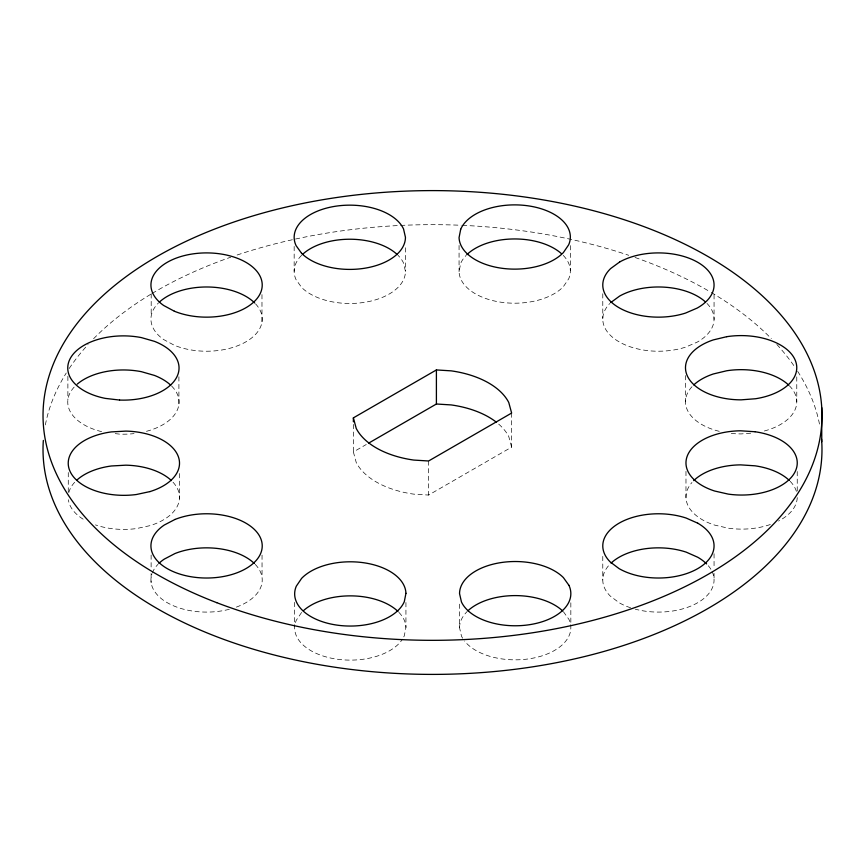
<?xml version="1.0" encoding="UTF-8"?>
<svg xmlns="http://www.w3.org/2000/svg" width="865" height="865" viewBox="0 0 865 865"><rect width="100%" height="100%" fill="white"/><g stroke="black" fill="none" stroke-linecap="round" stroke-linejoin="round"><path stroke-width="0.65" stroke-dasharray="4.33 3.24" d="M563.277 255.413A55.641 32.124 0 0 1 568.694 278.822L563.385 286.629A55.641 32.124 0 0 1 501.278 302.253A55.641 32.124 0 0 1 459.066 271.664L460.699 263.328A55.641 32.124 0 0 1 466.008 255.521M405.934 602.516L405.934 627.406L404.301 635.743A55.641 32.124 0 0 1 403.155 638.046M301.615 612.442L296.306 620.248A55.641 32.124 0 0 0 294.749 626.195M511.626 413.059L511.626 447.129L428.597 495.061L413.784 494.142A79.493 45.899 0 0 1 356.229 462.483L353.374 451.941L366.241 444.524M750.712 433.192L741.132 433.916A55.641 32.124 0 0 1 730.59 433.333M115.229 433.625L119.554 434.122A55.641 32.124 0 0 0 134.053 433.614M563.385 611.663L568.943 619.405A55.641 32.124 0 0 1 533.943 657.962A55.641 32.124 0 0 1 464.516 640.987M511.626 447.129L508.771 436.587A79.493 45.899 0 0 0 497.526 423.136M301.615 255.294A55.641 32.124 0 0 0 296.057 279.665L301.615 287.418A55.641 32.124 0 0 0 364.208 302.382A55.641 32.124 0 0 0 405.447 271.351L403.544 263.036A55.641 32.124 0 0 0 397.986 255.294M459.553 604.138L459.553 627.72L461.456 636.034A55.641 32.124 0 0 0 463.791 640.014M797.238 471.512L797.238 491.169M796.773 376.891L796.773 401.793M714.058 294.673L714.058 319.563M714.058 553.762L714.058 568.175M714.058 573.419L714.058 579.972M685.977 471.371L685.977 497.58M685.491 375.583L685.491 401.793M602.786 293.743L602.786 318.634M602.775 556.379L602.775 579.972M570.835 602.818L570.835 623.795M570.327 245.595L570.327 270.486M459.066 245.455L459.066 271.664M428.597 460.991L428.597 495.061M405.447 247.758L405.447 271.351M353.374 424.423L353.374 451.941M294.673 602.375L294.673 623.341M294.673 624.649L294.673 628.585A55.641 32.124 0 0 0 340.961 659.66A55.641 32.124 0 0 0 402.463 639.181M294.165 246.449L294.165 271.351M261.976 294.608L261.976 322.126M262.041 555.114L262.041 577.388M179.477 473.533L179.477 498.435M178.904 376.772L178.904 404.301M151.191 293.808L151.191 316.082M151.126 555.027L151.126 568.132M151.126 573.376L151.126 582.556M68.27 472.539L68.27 493.515M67.881 376.275L67.881 399.857M45.358 424.91A389.488 224.868 0 0 1 66.259 373.02M69.146 368.555A389.488 224.868 0 0 1 88.057 344.562M93.571 338.745A389.488 224.868 0 0 1 151.007 294.122M152.11 293.462A389.488 224.868 0 0 1 230.804 257.175M237.118 255.013A389.488 224.868 0 0 1 399.284 225.495M400.592 225.43A389.488 224.868 0 0 1 461.175 225.278M462.494 225.343A389.488 224.868 0 0 1 628.725 255.294M635.04 257.467A389.488 224.868 0 0 1 710.122 291.819M711.279 292.511A389.488 224.868 0 0 1 771.331 338.647M776.846 344.454A389.488 224.868 0 0 1 794.827 367.041M797.703 371.388A389.488 224.868 0 0 1 819.642 424.92M706.997 303.442A55.641 32.124 0 0 1 697.19 342.14L685.534 347.157A55.641 32.124 0 0 1 619.145 341.859A55.641 32.124 0 0 1 609.738 303.55M255.553 303.853A55.641 32.124 0 0 1 243.433 343.178A55.641 32.124 0 0 1 174.352 345.286L163.712 339.577A55.641 32.124 0 0 1 158.284 303.15M789.312 385.725A55.641 32.124 0 0 1 763.038 431.321M719.226 431.321A55.641 32.124 0 0 1 692.941 385.725M797.238 497.602A55.641 32.124 0 0 1 778.522 521.033M770.304 524.514A55.641 32.124 0 0 1 728.189 528.169L714.674 525.098A55.641 32.124 0 0 1 691.957 482.497M790.188 481.329A55.641 32.124 0 0 1 796.46 491.623M712.165 571.657A55.641 32.124 0 0 1 694.346 604.494A55.641 32.124 0 0 1 635.299 609.187M630.596 607.792A55.641 32.124 0 0 1 619.07 602.689L610.236 596.028A55.641 32.124 0 0 1 609.349 564.823M708.316 565.753A55.641 32.124 0 0 1 711.116 569.657M459.553 627.72A55.641 32.124 0 0 1 467.014 611.663M398.873 612.334A55.641 32.124 0 0 1 405.934 627.406M255.251 564.402A55.641 32.124 0 0 1 234.501 607.76M229.301 609.295A55.641 32.124 0 0 1 172.211 605.23A55.641 32.124 0 0 1 151.851 574.176M152.262 573.008A55.641 32.124 0 0 1 157.971 564.337M173.022 482.227A55.641 32.124 0 0 1 149.948 525.661L136.335 528.591A55.641 32.124 0 0 1 95.464 524.904M83.148 519.173A55.641 32.124 0 0 1 68.389 499.732M68.832 492.542A55.641 32.124 0 0 1 74.887 482.043M171.692 386.125A55.641 32.124 0 0 1 145.428 431.581M101.627 431.646A55.641 32.124 0 0 1 74.422 386.828"/><path stroke-width="1.3" d="M610.636 302.642L619.654 296.057A55.641 32.124 0 0 1 705.353 301.853M353.374 417.871L436.403 369.939L451.216 370.858A79.493 45.899 0 0 1 508.771 402.517L511.626 413.059L428.597 460.991L413.784 460.072A79.493 45.899 0 0 1 356.229 428.413L353.374 417.871L353.374 421.806M368.577 443.172L436.403 404.009L451.216 404.928A79.493 45.899 0 0 1 496.51 422.315M821.75 407.685L821.75 441.756M436.403 369.939L436.403 404.009M821.566 439.161A389.488 224.868 0 0 1 433.603 674.397A389.488 224.868 0 0 1 43.337 440.436M466.808 254.721A55.641 32.124 0 0 1 561.526 253.726M302.436 254.494A55.641 32.124 0 0 1 397.165 254.494M159.225 302.242A55.641 32.124 0 0 1 254.656 302.934M693.762 384.936A55.641 32.124 0 0 1 713.311 373.972L726.73 370.761A55.641 32.124 0 0 1 788.491 384.936M693.719 480.637A55.641 32.124 0 0 1 740.591 464.873L755.026 465.813A55.641 32.124 0 0 1 789.28 480.421M611.058 563.115A55.641 32.124 0 0 1 686.237 552.151L697.763 557.255A55.641 32.124 0 0 1 706.608 563.904M467.835 610.863A55.641 32.124 0 0 1 562.564 610.863M303.258 610.841A55.641 32.124 0 0 1 397.976 611.425M158.89 563.418A55.641 32.124 0 0 1 164.199 559.158L174.979 553.535A55.641 32.124 0 0 1 254.332 563.483M76.715 480.237A55.641 32.124 0 0 1 111.401 465.976L125.868 465.175A55.641 32.124 0 0 1 171.432 480.605M77.245 384.136A55.641 32.124 0 0 1 141.471 371.701L154.478 375.432A55.641 32.124 0 0 1 170.751 385.217M460.699 229.257L459.066 237.594A55.641 32.124 0 0 0 501.278 268.182A55.641 32.124 0 0 0 563.385 252.558L568.694 244.752A55.641 32.124 0 0 0 528.115 205.827A55.641 32.124 0 0 0 460.699 229.257M405.934 593.336L404.301 601.672A55.641 32.124 0 0 1 336.885 625.103A55.641 32.124 0 0 1 296.306 586.178L301.615 578.371A55.641 32.124 0 0 1 363.722 562.747A55.641 32.124 0 0 1 405.934 593.336M619.654 261.987L610.636 268.572A55.641 32.124 0 0 0 618.507 307.41A55.641 32.124 0 0 0 685.534 313.076L697.19 308.07A55.641 32.124 0 0 0 698.325 262.646A55.641 32.124 0 0 0 619.654 261.987M174.979 519.454L164.199 525.077A55.641 32.124 0 0 0 191.814 576.869A55.641 32.124 0 0 0 261.446 540.538A55.641 32.124 0 0 0 174.979 519.454M726.73 336.69L713.311 339.902A55.641 32.124 0 0 0 687.383 376.037A55.641 32.124 0 0 0 741.132 399.846L755.534 398.743A55.641 32.124 0 0 0 794.87 359.407A55.641 32.124 0 0 0 726.73 336.69M149.948 491.59L136.335 494.521A55.641 32.124 0 0 1 69.643 470.409A55.641 32.124 0 0 1 111.401 431.905L125.868 431.105A55.641 32.124 0 0 1 178.093 456.006A55.641 32.124 0 0 1 149.948 491.59M755.026 431.743L740.591 430.802A55.641 32.124 0 0 0 687.61 455.174A55.641 32.124 0 0 0 714.674 491.028L728.189 494.099A55.641 32.124 0 0 0 795.605 470.668A55.641 32.124 0 0 0 755.026 431.743M119.554 400.052L105.314 398.387A55.641 32.124 0 0 1 70.768 357.569A55.641 32.124 0 0 1 141.471 337.62L154.478 341.361A55.641 32.124 0 0 1 176.017 378.448A55.641 32.124 0 0 1 119.554 400.052M697.763 523.184L686.237 518.081A55.641 32.124 0 0 0 619.07 523.184A55.641 32.124 0 0 0 610.236 561.958L619.07 568.608A55.641 32.124 0 0 0 697.763 568.608A55.641 32.124 0 0 0 697.763 523.184M174.352 311.216L163.712 305.507A55.641 32.124 0 0 1 192.549 253.942A55.641 32.124 0 0 1 261.306 290.824A55.641 32.124 0 0 1 174.352 311.216M568.943 585.335L563.385 577.582A55.641 32.124 0 0 0 500.792 562.618A55.641 32.124 0 0 0 459.553 593.649L461.456 601.964A55.641 32.124 0 0 0 529.596 624.681A55.641 32.124 0 0 0 568.943 585.335M301.615 253.337L296.057 245.595A55.641 32.124 0 0 1 335.404 206.248A55.641 32.124 0 0 1 403.544 228.965L405.447 237.28A55.641 32.124 0 0 1 364.208 268.312A55.641 32.124 0 0 1 301.615 253.337M216.726 602.667A389.488 224.868 0 0 0 821.199 429.743A389.488 224.868 0 0 0 259.576 213.979A389.488 224.868 0 0 0 216.726 602.667"/></g></svg>
